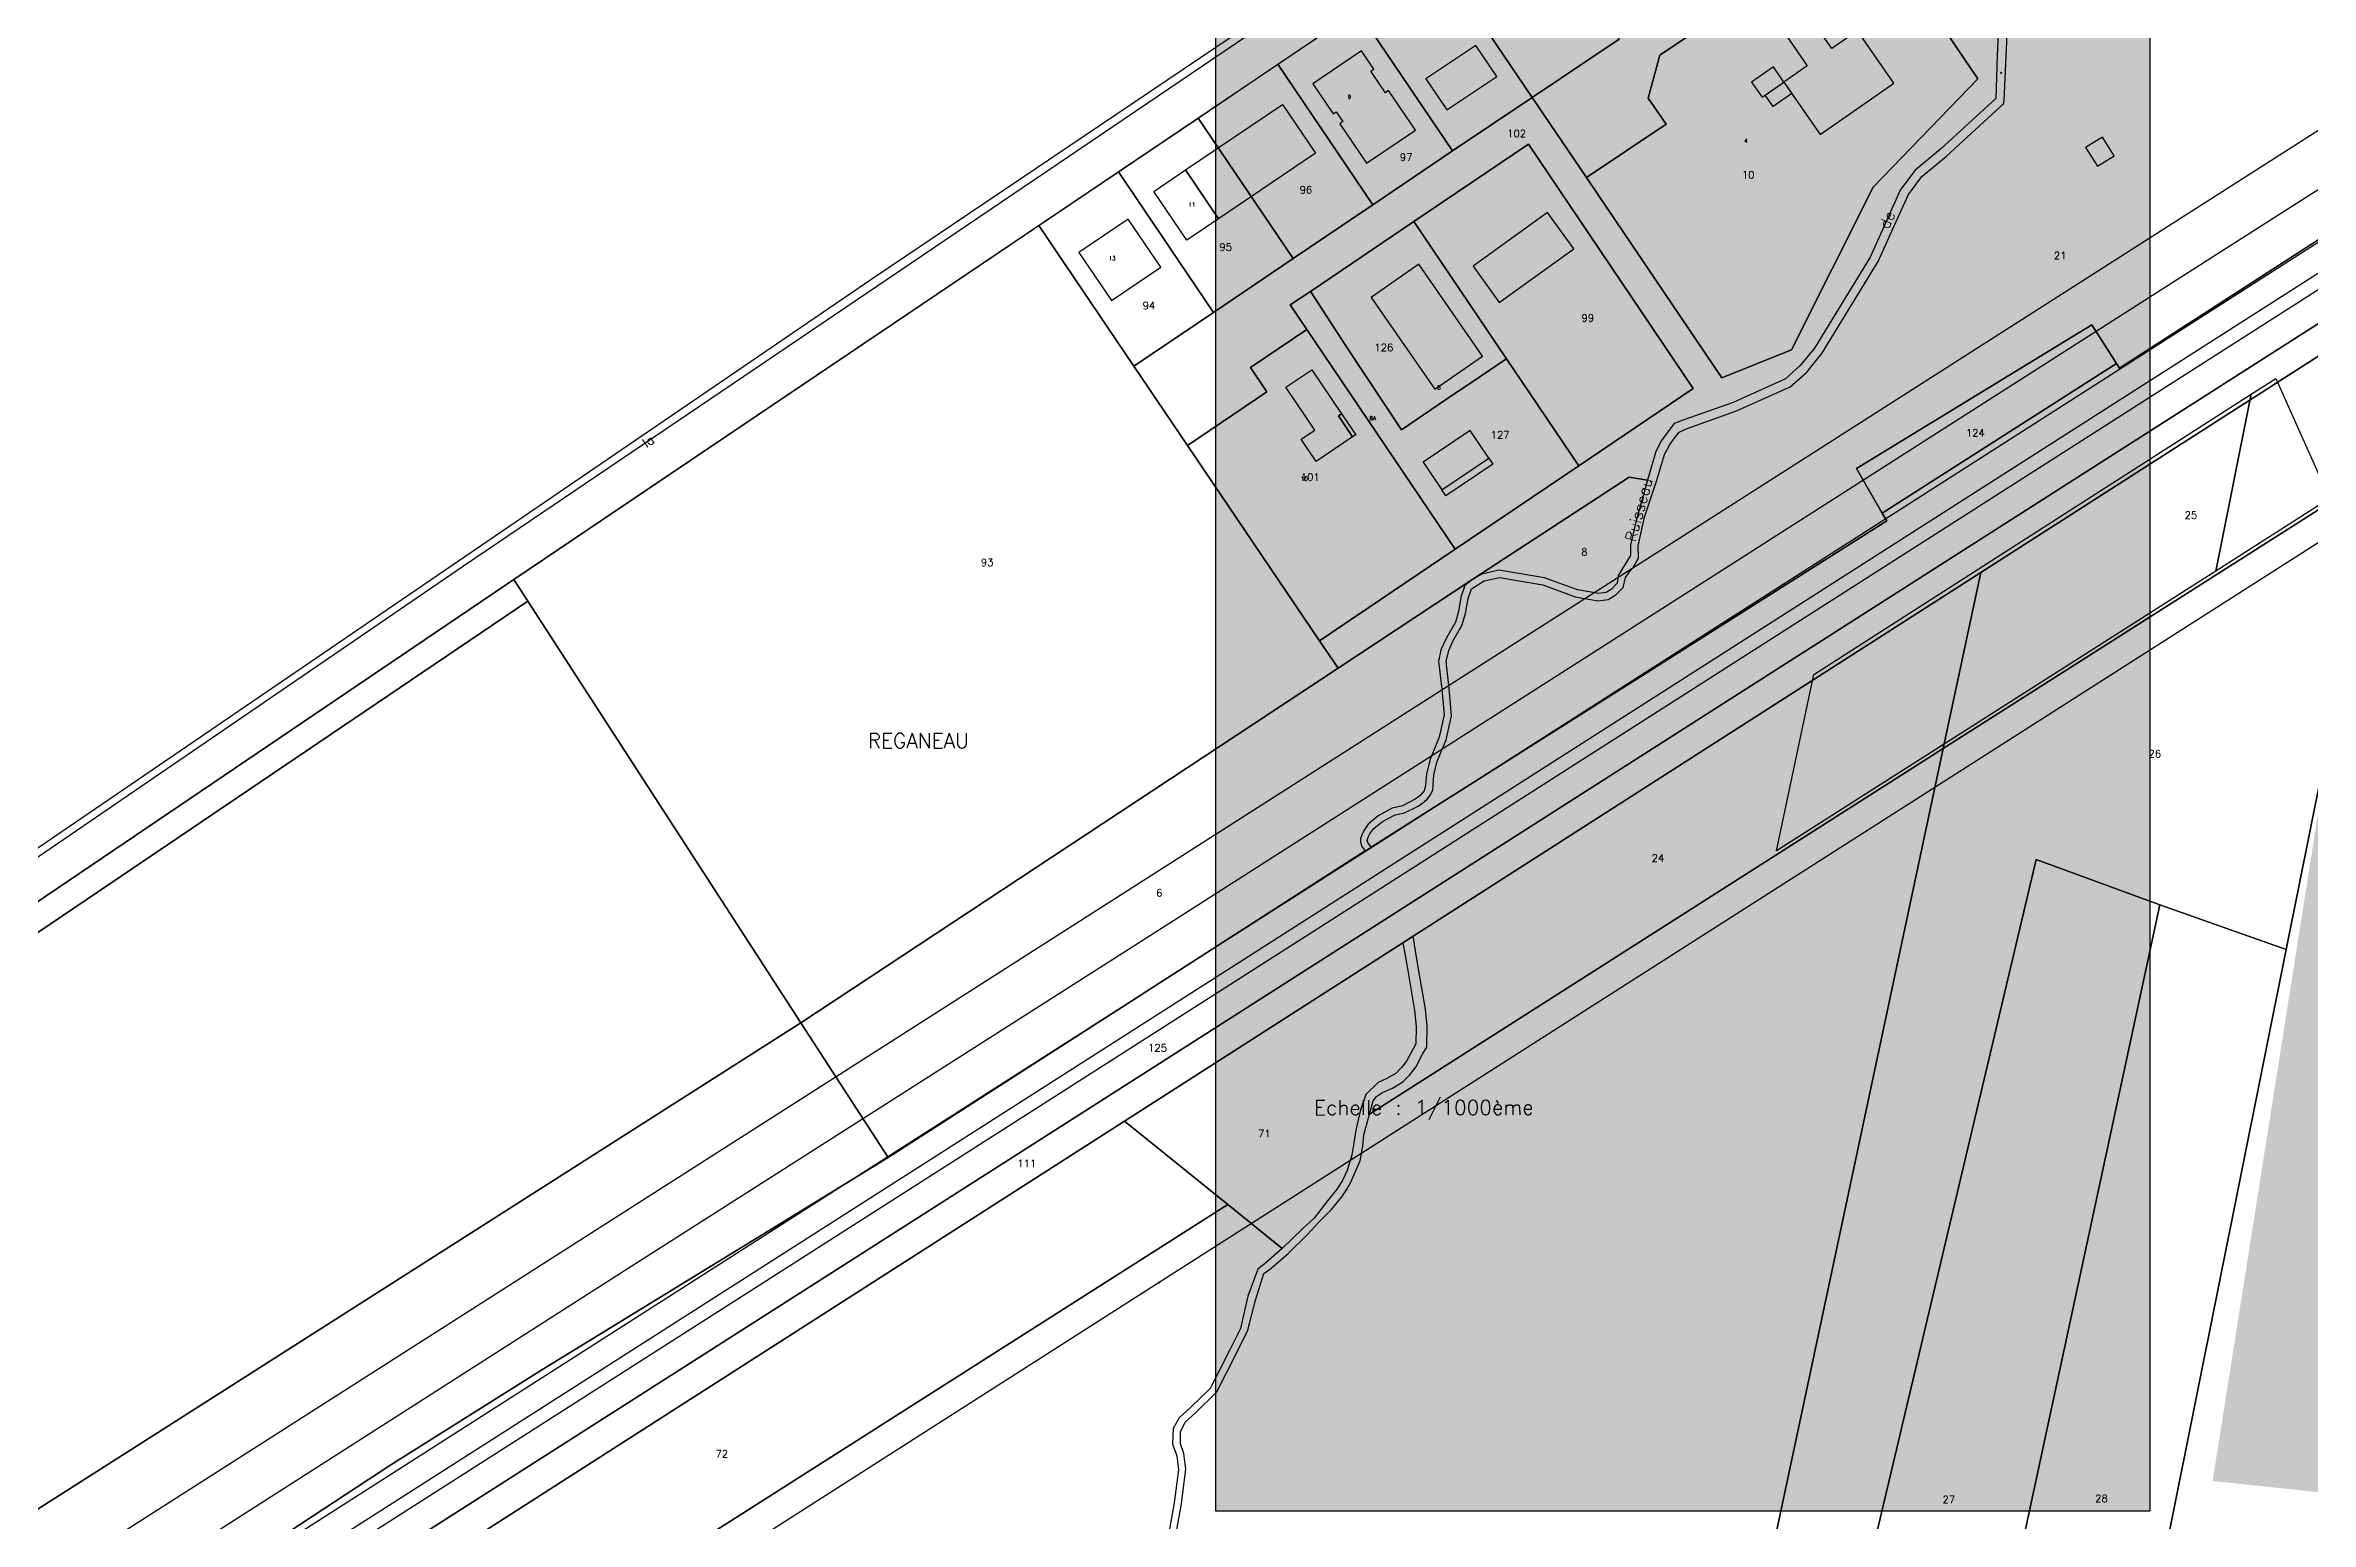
# Model space of a CAD drawing. Header units: metres. Extents: x 394605 to 1395358, y 4171135 to 6406139.
# Drawn here: x 1393250 to 1393865, y 4172023 to 4172424 of the extents above; entities that cross this region are included whole.
import ezdxf

# ---------------------------------------------------------------- set-up
doc = ezdxf.new("R2010")
doc.units = ezdxf.units.M
doc.header["$LTSCALE"] = 2
doc.header["$PDMODE"] = 3
doc.header["$PDSIZE"] = 0.2
doc.linetypes.add('CONTINU', pattern=[0])
doc.layers.add('EBC', color=7, linetype='CONTINU', true_color=0xeaddbe)
doc.layers.add('P-Archi 2025 09 29', color=7, linetype='Continuous', transparency=0.5)
doc.layers.add('P-Vue aerienne', color=255, linetype='Continuous', transparency=0.35)
doc.layers.add('T-SECTION AW', color=2, linetype='Continuous')
doc.styles.get("Standard").update_dxf_attribs({"font": 'txt.shx'})

# ---------------------------------------------------------------- blocks, each defined once
blk = doc.blocks.new('PYLONE1')
blk.add_point((0, 0))
blk = doc.blocks.new('FLECHRU1')
blk.add_point((0, 0))

msp = doc.modelspace()

# ---------------------------------------------------------------- hatches: boundary and pattern name
at = {"layer": 'EBC', "lineweight": 40, "true_color": 0xb5da90}
h = msp.add_hatch(dxfattribs=at)
h.set_pattern_fill('EB-CLAS', color=71, scale=2, style=0)
h.set_pattern_definition([(0, (0, 0), (0, 20), []), (90, (0, 0), (-20, 1e-15), []), (0, (7.071, -2.929), (0, 20), [5.8578644, -14.1421356]), (0, (7.071, 2.929), (0, 20), [5.8578664, -14.1421356]), (90, (2.929, -12.929), (-20, 1e-15), [5.8578664, -14.1421356]), (90, (-2.929, 7.071), (-20, 1e-15), [5.8578644, -14.1421356]), (45, (2.929, -7.071), (-9.999999983, 9.999999983), [5.8578644, -22.4264536]), (45, (-7.071, 2.929), (-9.999999983, 9.999999983), [5.8578644, -22.4264536]), (315, (-7.071, -2.929), (9.999999983, 9.999999983), [5.8578644, -22.4264536]), (315, (2.929, 7.071), (9.999999983, 9.999999983), [5.8578644, -22.4264536]), (315, (12.929, -2.929), (9.999999983, 9.999999983), [5.8578644, -22.4264536]), (45, (2.929, 12.929), (-9.999999983, 9.999999983), [5.8578644, -22.4264536])])
h.paths.add_polyline_path([(1393962.6, 4172302.14), (1393986.93, 4172306.9), (1393992.41, 4172298.59), (1394453.85, 4172383.2), (1394478.19, 4172379.7), (1394391.77, 4172215.99), (1394345.81, 4172240.9), (1394314.67, 4172182.95), (1394303.76, 4172162.89), (1394292.3, 4172142.5), (1394337.58, 4172120.11), (1394340.4, 4172118.71), (1394273.5, 4171988.04), (1393838.45, 4172033.85), (1393871.53, 4172243.46)])
at = {"layer": 'P-Archi 2025 09 29', "transparency": 33554687}
h = msp.add_hatch(color=255, dxfattribs=at)
h.dxf.hatch_style = 1
h.paths.add_polyline_path([(1393821.52, 4172886.32), (1393567.73, 4172886.32), (1393567.73, 4172025.75), (1393821.52, 4172025.75)])

# ---------------------------------------------------------------- linework, layer by layer
at = {"layer": 'P-Archi 2025 09 29', "color": 255}
msp.add_lwpolyline([(1393821.52, 4172886.32), (1393567.73, 4172886.32), (1393567.73, 4172025.75), (1393821.52, 4172025.75)], close=True, dxfattribs=at)
at = {"layer": 'T-SECTION AW', "color": 45, "flags": 128}
for points in [[(1392778.86, 4171899.99), (1392873.39, 4171962), (1392958.86, 4172015.34), (1393123, 4172121.64), (1393234.14, 4172193.83), (1393363.58, 4172282.41), (1393679.8, 4172496.52), (1393870.37, 4172622.81), (1393943.2, 4172670.68), (1394013.01, 4172714.03)], [(1394116.98, 4172543.97), (1393835.15, 4172364.1), (1393693.05, 4172273.34), (1393548.82, 4172181.23), (1393408.34, 4172091.6), (1393259.18, 4171996.19), (1393112.32, 4171902.39), (1392963.11, 4171807.14), (1392805.75, 4171706.47)], [(1394135.79, 4172542.08), (1392807.92, 4171692.88)], [(1394262.66, 4172539.92), (1394259.03, 4172537.69), (1393995.1, 4172370.36), (1393552.48, 4172087.77), (1392865.73, 4171648.81), (1392819.67, 4171619.5)], [(1394139.9, 4172536.21), (1392809.04, 4171685.84)], [(1392809.68, 4171681.9), (1394142.05, 4172533.13)], [(1393627.95, 4172447.81), (1393377.23, 4172278.64), (1393159.43, 4172131.35), (1393093.13, 4172088.36), (1392819.69, 4171914.44), (1392803.45, 4171903.84), (1392789.54, 4171894.97), (1392776.87, 4171886.97), (1392791.99, 4171792.58), (1392800.15, 4171741.39), (1392807.04, 4171698.38), (1392811.01, 4171673.59), (1392821.99, 4171680.61), (1392833.24, 4171687.8), (1392848.39, 4171697.49), (1394146.54, 4172526.73)], [(1394146.54, 4172526.73), (1392848.39, 4171697.49), (1392833.24, 4171687.8), (1392821.99, 4171680.61), (1392811.01, 4171673.59), (1392812.64, 4171663.41), (1392823.56, 4171670.38), (1392834.66, 4171677.51), (1392849.68, 4171687.12), (1393188.42, 4171904.27), (1393255.04, 4171946.97), (1393297.11, 4171973.94), (1393319.9, 4171988.55), (1393339.62, 4172001.19), (1393543.09, 4172131.61), (1393618.63, 4172180.04), (1393621.42, 4172181.82), (1393775.54, 4172280.62), (1393894.26, 4172356.73)], [(1394146.54, 4172526.73), (1392848.39, 4171697.49)], [(1392803.37, 4171721.31), (1394026.46, 4172502.52)], [(1393621.06, 4172459.11), (1393474.48, 4172360.28), (1393228.86, 4172192.68), (1393041.28, 4172072.21), (1392976.27, 4172030.06), (1392872.14, 4171963.98), (1392774.26, 4171900.47), (1392776.87, 4171886.97), (1392800.15, 4171741.39), (1392801.84, 4171730.87), (1392807.16, 4171697.66), (1392811.01, 4171673.59)], [(1393621.06, 4172459.11), (1393474.48, 4172360.28), (1393228.86, 4172192.68), (1393041.28, 4172072.21), (1392976.27, 4172030.06), (1392872.14, 4171963.98), (1392774.26, 4171900.47), (1392776.87, 4171886.97), (1392800.15, 4171741.39), (1392801.84, 4171730.87), (1392807.16, 4171697.66), (1392811.01, 4171673.59)], [(1393781.8, 4172460.3), (1393779.92, 4172421.02), (1393779.57, 4172409.31), (1393764.55, 4172395.53), (1393757.57, 4172389.73), (1393753.62, 4172384.39), (1393750.27, 4172376.94), (1393745.49, 4172366.23), (1393730.34, 4172341.52), (1393726.5, 4172336.76), (1393722.53, 4172333.19), (1393708.31, 4172326.77), (1393694.93, 4172322.06), (1393692.29, 4172321.01), (1393690.28, 4172318.45), (1393688.87, 4172316.44), (1393687.27, 4172313.46), (1393685.01, 4172305.68), (1393680.06, 4172306.49), (1393637.64, 4172278.8), (1393601.03, 4172254.62), (1393596.02, 4172262.05), (1393632.8, 4172286.92), (1393666.37, 4172309.57), (1393697.43, 4172330.58), (1393652.69, 4172396.89), (1393621.6, 4172375.91), (1393593.51, 4172356.92), (1393588.05, 4172353.23), (1393592.52, 4172346.6), (1393577.23, 4172336.26), (1393581.71, 4172329.63), (1393560.17, 4172315.07), (1393545.61, 4172336.61), (1393567.23, 4172351.23), (1393588.85, 4172365.84), (1393610.48, 4172380.46), (1393632.1, 4172395.08), (1393653.74, 4172409.61), (1393653.74, 4172409.61), (1393668.46, 4172387.82), (1393671.61, 4172383.13), (1393705.17, 4172333.41), (1393724.11, 4172341.08), (1393746.31, 4172385.27), (1393774.69, 4172414.67), (1393756.09, 4172442.29)], [(1393781.8, 4172460.3), (1393779.92, 4172421.02), (1393779.57, 4172409.31), (1393764.55, 4172395.53), (1393757.57, 4172389.73), (1393753.62, 4172384.39), (1393750.27, 4172376.94), (1393745.49, 4172366.23), (1393730.34, 4172341.52), (1393726.5, 4172336.76), (1393722.53, 4172333.19), (1393708.31, 4172326.77), (1393694.93, 4172322.06), (1393692.29, 4172321.01), (1393690.28, 4172318.45), (1393688.87, 4172316.44), (1393687.27, 4172313.46), (1393685.01, 4172305.68), (1393681.74, 4172293.97), (1393680.45, 4172288), (1393680.38, 4172285.22), (1393677.08, 4172279.76), (1393676.81, 4172277.65), (1393675.23, 4172276.09), (1393673.85, 4172275.17), (1393671.82, 4172274.87), (1393666.03, 4172275.88), (1393657.04, 4172279.15), (1393644.63, 4172281.18), (1393640.04, 4172280.12), (1393637.64, 4172278.8), (1393635.44, 4172277.02), (1393634.37, 4172273.9), (1393633.72, 4172269.99), (1393632.88, 4172267.1), (1393630.44, 4172262.81), (1393628.97, 4172259.55), (1393628.32, 4172256.54), (1393629.22, 4172248.91), (1393629.86, 4172241.93), (1393628.46, 4172235.86), (1393625.99, 4172229.87), (1393625.02, 4172225.82), (1393624.89, 4172224.09), (1393624.72, 4172222.64), (1393624.39, 4172221.31), (1393623.32, 4172220), (1393621.95, 4172218.98), (1393618.52, 4172217.25), (1393615.73, 4172216.58), (1393611.94, 4172214.54), (1393609.24, 4172212.24), (1393608.07, 4172210.63), (1393607.53, 4172209.52), (1393607.16, 4172208.31), (1393607.09, 4172207.45), (1393607.43, 4172206.28), (1393608.39, 4172204.95), (1393610.03, 4172206.01), (1393609.09, 4172207.24), (1393608.94, 4172207.84), (1393609.21, 4172208.74), (1393609.69, 4172209.63), (1393610.71, 4172211.09), (1393613.13, 4172212.94), (1393616.55, 4172214.75), (1393619.09, 4172215.33), (1393622.81, 4172217.14), (1393624.08, 4172218.04), (1393625.19, 4172219.01), (1393626.16, 4172220.21), (1393626.74, 4172221.54), (1393626.88, 4172222.82), (1393627.01, 4172225.62), (1393627.92, 4172229.32), (1393630.33, 4172235.18), (1393631.85, 4172241.64), (1393631.21, 4172249.11), (1393630.4, 4172256.43), (1393631.09, 4172259.39), (1393632.17, 4172261.97), (1393634.67, 4172266.19), (1393635.66, 4172269.49), (1393636.33, 4172273.51), (1393637.21, 4172276.18), (1393640.65, 4172278.31), (1393644.85, 4172279.18), (1393656.61, 4172277.2), (1393665.42, 4172273.97), (1393671.64, 4172272.88), (1393674.36, 4172273.22), (1393676.43, 4172274.48), (1393678.46, 4172276.48), (1393679.02, 4172279.24), (1393680.45, 4172281.08), (1393681.15, 4172281.98), (1393682.62, 4172284.43), (1393682.51, 4172287.86), (1393684.25, 4172295.61), (1393687.43, 4172305.39), (1393689.63, 4172312.64), (1393691.03, 4172315.19), (1393692.3, 4172317), (1393693.66, 4172318.71), (1393695.78, 4172319.71), (1393709.2, 4172324.45), (1393723.77, 4172331.01), (1393728.25, 4172334.98), (1393732.35, 4172340.03), (1393747.67, 4172365), (1393752.55, 4172375.92), (1393755.86, 4172383.27), (1393759.5, 4172388.14), (1393766.17, 4172393.63), (1393780.67, 4172406.95), (1393781.43, 4172407.64), (1393781.63, 4172407.89), (1393781.73, 4172408.11), (1393781.79, 4172408.41), (1393781.82, 4172408.71), (1393782.42, 4172420.92), (1393784.25, 4172458.21)], [(1393928.61, 4172410.64), (1393813.18, 4172336.1), (1393812.38, 4172337.35), (1393805.61, 4172347.88), (1393741.79, 4172308.83), (1393748.78, 4172296.68), (1393749.98, 4172294.6), (1393610.03, 4172206.01), (1393609.09, 4172207.24), (1393608.94, 4172207.84), (1393609.21, 4172208.74), (1393609.69, 4172209.63), (1393610.71, 4172211.09), (1393613.13, 4172212.94), (1393616.55, 4172214.75), (1393619.09, 4172215.33), (1393622.81, 4172217.14), (1393624.08, 4172218.04), (1393625.19, 4172219.01), (1393626.16, 4172220.21), (1393626.74, 4172221.54), (1393626.88, 4172222.82), (1393627.01, 4172225.62), (1393627.92, 4172229.32), (1393630.33, 4172235.18), (1393631.85, 4172241.64), (1393631.21, 4172249.11), (1393630.4, 4172256.43), (1393631.09, 4172259.39), (1393632.17, 4172261.97), (1393634.67, 4172266.19), (1393635.66, 4172269.49), (1393636.33, 4172273.51), (1393637.21, 4172276.18), (1393640.65, 4172278.31), (1393644.85, 4172279.18), (1393656.61, 4172277.2), (1393665.42, 4172273.97), (1393671.64, 4172272.88), (1393674.36, 4172273.22), (1393676.43, 4172274.48), (1393678.46, 4172276.48), (1393679.02, 4172279.24), (1393680.45, 4172281.08), (1393681.15, 4172281.98), (1393682.62, 4172284.43), (1393682.51, 4172287.86), (1393684.25, 4172295.61), (1393687.43, 4172305.39), (1393689.63, 4172312.64), (1393691.03, 4172315.19), (1393692.3, 4172317), (1393693.66, 4172318.71), (1393695.78, 4172319.71), (1393709.2, 4172324.45), (1393723.77, 4172331.01), (1393728.25, 4172334.98), (1393732.35, 4172340.03), (1393747.67, 4172365), (1393752.55, 4172375.92), (1393755.86, 4172383.27), (1393759.5, 4172388.14), (1393766.17, 4172393.63), (1393780.67, 4172406.95), (1393781.43, 4172407.64), (1393781.63, 4172407.89), (1393781.73, 4172408.11), (1393781.79, 4172408.41), (1393781.82, 4172408.71), (1393782.42, 4172420.92), (1393784.25, 4172458.21)], [(1393744.84, 4172459.02), (1393688.37, 4172421.04), (1393685.24, 4172409.44), (1393690.09, 4172402.31), (1393668.46, 4172387.82), (1393653.74, 4172409.61), (1393677.32, 4172425.44)], [(1393239.99, 4171971), (1393251.87, 4171978.14), (1393300.66, 4172009.79), (1393343.92, 4172038.26), (1393385.29, 4172064.31), (1393463, 4172111.95), (1393478.86, 4172121.74), (1393608.39, 4172204.95), (1393610.03, 4172206.01), (1393749.98, 4172294.6), (1393748.78, 4172296.68), (1393812.38, 4172337.35), (1393813.18, 4172336.1), (1393928.61, 4172410.64)], [(1393894.26, 4172356.73), (1393775.54, 4172280.62), (1393621.42, 4172181.82), (1393618.63, 4172180.04), (1393543.09, 4172131.61), (1393339.62, 4172001.19), (1393319.9, 4171988.55), (1393297.11, 4171973.94), (1393255.04, 4171946.97), (1393188.42, 4171904.27), (1392849.68, 4171687.12), (1392834.66, 4171677.51)], [(1393553.59, 4172000.16), (1393558.51, 4172027.62), (1393559.7, 4172037.14), (1393559.16, 4172041.31), (1393558.26, 4172043.97), (1393558.26, 4172047.21), (1393559.49, 4172049.83), (1393562.32, 4172052.38), (1393568.11, 4172058.1), (1393573.45, 4172068.57), (1393576.52, 4172074.78), (1393578.57, 4172082.99), (1393580.92, 4172090.21), (1393582.74, 4172091.58), (1393587.5, 4172095.65), (1393592.74, 4172100.84), (1393595.76, 4172104.07), (1393599.24, 4172107.62), (1393602.06, 4172111), (1393603.34, 4172112.97), (1393604.39, 4172114.83), (1393606.99, 4172120.76), (1393607.75, 4172124.79), (1393608.04, 4172127.84), (1393609.59, 4172133.51), (1393765.34, 4172232.74), (1393659.63, 4171736.04)], [(1393553.59, 4172000.16), (1393558.51, 4172027.62), (1393559.7, 4172037.14), (1393559.16, 4172041.31), (1393558.26, 4172043.97), (1393558.26, 4172047.21), (1393559.49, 4172049.83), (1393562.32, 4172052.38), (1393568.11, 4172058.1), (1393573.45, 4172068.57), (1393576.52, 4172074.78), (1393578.57, 4172082.99), (1393580.92, 4172090.21), (1393582.74, 4172091.58), (1393587.5, 4172095.65), (1393592.74, 4172100.84), (1393595.76, 4172104.07), (1393599.24, 4172107.62), (1393602.06, 4172111), (1393603.34, 4172112.97), (1393604.39, 4172114.83), (1393606.99, 4172120.76), (1393607.75, 4172124.79), (1393608.04, 4172127.84), (1393609.59, 4172133.51), (1393610.57, 4172137.1), (1393611.45, 4172138.29), (1393613.09, 4172139.36), (1393615.81, 4172140.54), (1393618.64, 4172142.27), (1393620.53, 4172144.18), (1393622.18, 4172146.25), (1393623.97, 4172149.73), (1393625.11, 4172151.7), (1393625.25, 4172157.42), (1393624.79, 4172162.03), (1393622.63, 4172174.47), (1393621.42, 4172181.82), (1393618.63, 4172180.04), (1393619.8, 4172173.56), (1393621.81, 4172161.6), (1393622.25, 4172157.31), (1393622.13, 4172152.54), (1393621.37, 4172151.22), (1393619.64, 4172147.89), (1393618.29, 4172146.17), (1393616.76, 4172144.63), (1393614.42, 4172143.21), (1393611.89, 4172142.12), (1393608.58, 4172138.78), (1393607.03, 4172134.26), (1393605.86, 4172129.1), (1393605.27, 4172125.69), (1393604.79, 4172122.39), (1393603.52, 4172118.14), (1393602.28, 4172115.63), (1393600.79, 4172113.22), (1393598.2, 4172109.93), (1393594.57, 4172105.25), (1393591.4, 4172102.34), (1393585.84, 4172097.02), (1393581.44, 4172093.1), (1393579.21, 4172091.42), (1393576.51, 4172084.02), (1393574.58, 4172075.25), (1393571.66, 4172069.48), (1393566.33, 4172059.02), (1393560.93, 4172053.82), (1393557.85, 4172051.04), (1393556.27, 4172048.1), (1393556.12, 4172043.9), (1393557.28, 4172040.66), (1393557.71, 4172036.91), (1393556.52, 4172027.88), (1393551.62, 4172000.5)], [(1392839.85, 4171766.02), (1393455.2, 4172158.28), (1393478.86, 4172121.74), (1393463, 4172111.95), (1393385.29, 4172064.31), (1393343.92, 4172038.26), (1393300.66, 4172009.79), (1393251.87, 4171978.14), (1393239.99, 4171971)], [(1393380.06, 4171987.29), (1393571.07, 4172108.98), (1393585.84, 4172097.02), (1393581.44, 4172093.1), (1393579.21, 4172091.42), (1393576.51, 4172084.02), (1393574.58, 4172075.25), (1393571.66, 4172069.48), (1393566.33, 4172059.02), (1393560.93, 4172053.82), (1393557.85, 4172051.04), (1393556.27, 4172048.1), (1393556.12, 4172043.9), (1393557.28, 4172040.66), (1393557.71, 4172036.91), (1393556.52, 4172027.88), (1393551.62, 4172000.5)]]:
    msp.add_lwpolyline(points, dxfattribs=at)
for points in [[(1393677.32, 4172425.44), (1393653.74, 4172409.61), (1393627.95, 4172447.81), (1393651.49, 4172463.63), (1393677.32, 4172425.44)], [(1393668.46, 4172387.82), (1393690.09, 4172402.31), (1393685.24, 4172409.44), (1393688.37, 4172421.04), (1393744.84, 4172459.02), (1393756.09, 4172442.29), (1393774.69, 4172414.67), (1393746.31, 4172385.27), (1393724.11, 4172341.08), (1393705.17, 4172333.41), (1393671.61, 4172383.13), (1393668.46, 4172387.82)], [(1393606.32, 4172433.21), (1393627.95, 4172447.81), (1393653.74, 4172409.61), (1393632.1, 4172395.08), (1393606.32, 4172433.21)], [(1393584.68, 4172418.61), (1393606.32, 4172433.21), (1393632.1, 4172395.08), (1393610.48, 4172380.46), (1393584.68, 4172418.61)], [(1393735.07, 4172422.87), (1393727.38, 4172433.8), (1393724.59, 4172434.25), (1393721.36, 4172432), (1393720.81, 4172429.21), (1393728.39, 4172418.2), (1393722.06, 4172413.79), (1393731.93, 4172399.55), (1393751.89, 4172413.48), (1393742.02, 4172427.72), (1393735.07, 4172422.87)], [(1393608.76, 4172391.73), (1393622.02, 4172400.7), (1393614.74, 4172411.46), (1393613.89, 4172410.89), (1393609.94, 4172416.71), (1393610.76, 4172417.27), (1393607.4, 4172422.25), (1393594.17, 4172413.3), (1393599.7, 4172405.14), (1393600.55, 4172405.72), (1393602.35, 4172403.05), (1393601.49, 4172402.47), (1393608.76, 4172391.73)], [(1393630.54, 4172406.19), (1393644.09, 4172415.29), (1393638.42, 4172423.74), (1393624.87, 4172414.64), (1393630.54, 4172406.19)], [(1393563.05, 4172404.01), (1393584.68, 4172418.61), (1393610.48, 4172380.46), (1393588.85, 4172365.84), (1393563.05, 4172404.01)], [(1393716.15, 4172409.66), (1393722.05, 4172413.78), (1393719.19, 4172417.88), (1393713.29, 4172413.77), (1393716.15, 4172409.66)], [(1393722.05, 4172413.78), (1393724.23, 4172410.67), (1393719.14, 4172407.12), (1393716.97, 4172410.24), (1393722.05, 4172413.78)], [(1393541.42, 4172389.42), (1393563.05, 4172404.01), (1393588.85, 4172365.84), (1393567.23, 4172351.23), (1393541.42, 4172389.42)], [(1393594.88, 4172394.42), (1393568.55, 4172376.63), (1393559.58, 4172389.9), (1393585.91, 4172407.7), (1393594.88, 4172394.42)], [(1393697.43, 4172330.58), (1393666.37, 4172309.57), (1393646.76, 4172338.63), (1393621.6, 4172375.91), (1393652.69, 4172396.89), (1393697.43, 4172330.58)], [(1393808.51, 4172398.84), (1393803.96, 4172395.98), (1393807.16, 4172390.89), (1393811.71, 4172393.75), (1393808.51, 4172398.84)], [(1393568.55, 4172376.63), (1393559.95, 4172370.81), (1393550.98, 4172384.08), (1393559.58, 4172389.9), (1393568.55, 4172376.63)], [(1393519.78, 4172374.82), (1393541.42, 4172389.42), (1393567.23, 4172351.23), (1393545.61, 4172336.61), (1393519.78, 4172374.82)], [(1393644.8, 4172353.87), (1393665.04, 4172368.52), (1393657.9, 4172378.37), (1393637.66, 4172363.73), (1393644.8, 4172353.87)], [(1393377.23, 4172278.64), (1393519.78, 4172374.82), (1393545.61, 4172336.61), (1393560.17, 4172315.07), (1393596.02, 4172262.05), (1393601.03, 4172254.62), (1393455.2, 4172158.28), (1393381.04, 4172272.77), (1393377.23, 4172278.64)], [(1393539.49, 4172354.44), (1393552.9, 4172363.51), (1393544.05, 4172376.58), (1393530.65, 4172367.53), (1393539.49, 4172354.44)], [(1393593.51, 4172356.92), (1393621.6, 4172375.91), (1393646.76, 4172338.63), (1393646.32, 4172338.34), (1393637.79, 4172332.57), (1393632.2, 4172328.87), (1393618.24, 4172319.29), (1393603.1, 4172342.11), (1393593.61, 4172356.83), (1393593.59, 4172356.82), (1393593.51, 4172356.92)], [(1393627.32, 4172330.38), (1393640.25, 4172339.35), (1393622.93, 4172364.29), (1393610, 4172355.3), (1393627.32, 4172330.38)], [(1393592.52, 4172346.6), (1393588.05, 4172353.23), (1393593.51, 4172356.92), (1393593.59, 4172356.82), (1393593.61, 4172356.83), (1393603.1, 4172342.11), (1393618.24, 4172319.29), (1393632.2, 4172328.87), (1393637.79, 4172332.57), (1393646.32, 4172338.34), (1393646.76, 4172338.63), (1393666.37, 4172309.57), (1393632.8, 4172286.92), (1393592.52, 4172346.6)], [(1393884.63, 4172308.72), (1393765.34, 4172232.74), (1393775.54, 4172280.62), (1393894.26, 4172356.73), (1393884.63, 4172308.72)], [(1393748.78, 4172296.68), (1393741.79, 4172308.83), (1393805.61, 4172347.88), (1393812.38, 4172337.35), (1393748.78, 4172296.68)], [(1393596.02, 4172262.05), (1393560.17, 4172315.07), (1393581.71, 4172329.63), (1393577.23, 4172336.26), (1393592.52, 4172346.6), (1393632.8, 4172286.92), (1393596.02, 4172262.05)], [(1393593.88, 4172335.64), (1393601.98, 4172323.65), (1393601.15, 4172323.09), (1393604.98, 4172317.41), (1393595.12, 4172310.76), (1393591.03, 4172316.81), (1393594.68, 4172319.27), (1393586.84, 4172330.89), (1393593.88, 4172335.64)], [(1393839.31, 4172280.98), (1393720.02, 4172205), (1393730.22, 4172252.88), (1393848.94, 4172328.99), (1393839.31, 4172280.98)], [(1393884.63, 4172308.72), (1393915.53, 4172328.41), (1393929.64, 4172297.04), (1394039.15, 4172317.37), (1394008.18, 4171894.78), (1393967.63, 4171901.79), (1393943.3, 4172145.7), (1393909.9, 4172150.84), (1393873.1, 4171919.57), (1393808.74, 4171930.43), (1393858.44, 4172178.2), (1393884.63, 4172308.72)], [(1393870.21, 4172300.67), (1393839.31, 4172280.98), (1393848.94, 4172328.99), (1393855.57, 4172333.24), (1393870.21, 4172300.67)], [(1393601.98, 4172323.65), (1393605.81, 4172317.97), (1393604.98, 4172317.41), (1393601.15, 4172323.09), (1393601.98, 4172323.65)], [(1393629.17, 4172303.04), (1393641.92, 4172311.65), (1393636.88, 4172319.12), (1393624.13, 4172310.52), (1393629.17, 4172303.04)], [(1393629.17, 4172303.04), (1393641.92, 4172311.65), (1393643.04, 4172309.99), (1393630.29, 4172301.39), (1393629.17, 4172303.04)], [(1393680.06, 4172306.49), (1393685.01, 4172305.68), (1393681.74, 4172293.97), (1393680.45, 4172288), (1393680.38, 4172285.22), (1393677.08, 4172279.76), (1393676.81, 4172277.65), (1393675.23, 4172276.09), (1393673.85, 4172275.17), (1393671.82, 4172274.87), (1393666.03, 4172275.88), (1393657.04, 4172279.15), (1393644.63, 4172281.18), (1393640.04, 4172280.12), (1393637.64, 4172278.8), (1393680.06, 4172306.49)], [(1393765.34, 4172232.74), (1393884.63, 4172308.72), (1393858.44, 4172178.2), (1393824.09, 4172190.36), (1393790.53, 4172202.66), (1393679.54, 4171733.48), (1393659.63, 4171736.04), (1393765.34, 4172232.74)], [(1393765.34, 4172232.74), (1393609.59, 4172133.51), (1393610.57, 4172137.1), (1393611.45, 4172138.29), (1393613.09, 4172139.36), (1393615.81, 4172140.54), (1393618.64, 4172142.27), (1393620.53, 4172144.18), (1393622.18, 4172146.25), (1393623.97, 4172149.73), (1393625.11, 4172151.7), (1393625.25, 4172157.42), (1393624.79, 4172162.03), (1393622.63, 4172174.47), (1393621.42, 4172181.82), (1393775.54, 4172280.62), (1393765.34, 4172232.74)], [(1392820.72, 4171906.8), (1392819.69, 4171914.44), (1393093.13, 4172088.36), (1393159.43, 4172131.35), (1393377.23, 4172278.64), (1393381.04, 4172272.77), (1393163.29, 4172125.52), (1393096.92, 4172082.46), (1392820.72, 4171906.8)], [(1393608.39, 4172204.95), (1393478.86, 4172121.74), (1393455.2, 4172158.28), (1393601.03, 4172254.62), (1393637.64, 4172278.8), (1393635.44, 4172277.02), (1393634.37, 4172273.9), (1393633.72, 4172269.99), (1393632.88, 4172267.1), (1393630.44, 4172262.81), (1393628.97, 4172259.55), (1393628.32, 4172256.54), (1393629.22, 4172248.91), (1393629.86, 4172241.93), (1393628.46, 4172235.86), (1393625.99, 4172229.87), (1393625.02, 4172225.82), (1393624.89, 4172224.09), (1393624.72, 4172222.64), (1393624.39, 4172221.31), (1393623.32, 4172220), (1393621.95, 4172218.98), (1393618.52, 4172217.25), (1393615.73, 4172216.58), (1393611.94, 4172214.54), (1393609.24, 4172212.24), (1393608.07, 4172210.63), (1393607.53, 4172209.52), (1393607.16, 4172208.31), (1393607.09, 4172207.45), (1393607.43, 4172206.28), (1393608.39, 4172204.95)], [(1393381.04, 4172272.77), (1393455.2, 4172158.28), (1392839.85, 4171766.02), (1392820.72, 4171906.8), (1393096.92, 4172082.46), (1393163.29, 4172125.52), (1393381.04, 4172272.77)], [(1393824.09, 4172190.36), (1393725.15, 4171729.98), (1393708.33, 4171730.79), (1393679.54, 4171733.48), (1393790.53, 4172202.66), (1393824.09, 4172190.36)], [(1393734, 4171557.22), (1393727.89, 4171558.93), (1393717.62, 4171562.3), (1393715.51, 4171564.11), (1393712.96, 4171565.26), (1393710.18, 4171565.76), (1393706.88, 4171565.93), (1393700.24, 4171565.86), (1393696.78, 4171565.34), (1393693.54, 4171564.47), (1393690.76, 4171563.32), (1393685.33, 4171562.45), (1393682.02, 4171561.69), (1393680.4, 4171561.31), (1393708.33, 4171730.79), (1393725.15, 4171729.98), (1393824.09, 4172190.36), (1393858.44, 4172178.2), (1393808.74, 4171930.43), (1393734, 4171557.22)], [(1393543.09, 4172131.61), (1393618.63, 4172180.04), (1393619.8, 4172173.56), (1393621.81, 4172161.6), (1393622.25, 4172157.31), (1393622.13, 4172152.54), (1393621.37, 4172151.22), (1393619.64, 4172147.89), (1393618.29, 4172146.17), (1393616.76, 4172144.63), (1393614.42, 4172143.21), (1393611.89, 4172142.12), (1393608.58, 4172138.78), (1393607.03, 4172134.26), (1393605.86, 4172129.1), (1393605.27, 4172125.69), (1393604.79, 4172122.39), (1393603.52, 4172118.14), (1393602.28, 4172115.63), (1393600.79, 4172113.22), (1393598.2, 4172109.93), (1393594.57, 4172105.25), (1393591.4, 4172102.34), (1393585.84, 4172097.02), (1393571.07, 4172108.98), (1393543.09, 4172131.61)], [(1393339.62, 4172001.19), (1393543.09, 4172131.61), (1393571.07, 4172108.98), (1393380.06, 4171987.29), (1393339.62, 4172001.19)]]:
    msp.add_lwpolyline(points, close=True, dxfattribs=at)

# ---------------------------------------------------------------- block references
at = {"layer": 'T-SECTION AW', "color": 45}
for name, p, rotation in [('FLECHRU1', (1393781.05, 4172416.3), 358), ('PYLONE1', (1393552.48, 4172087.77), 11.8)]:
    msp.add_blockref(name, p, dxfattribs=dict(at, rotation=rotation))

# ---------------------------------------------------------------- texts
at = {"layer": 'P-Vue aerienne'}
msp.add_text('Echelle : 1/1000ème', height=4, rotation=0.07915, dxfattribs=at).set_placement((1393594.51, 4172133.25))
at = {"layer": 'T-SECTION AW', "color": 45}
for s, height, p in [('9', 1.1, (1393603.65, 4172409.19)), ('102', 2, (1393646.94, 4172398.8)), ('4', 1.1, (1393711.28, 4172397.27)), ('97', 2, (1393617.8, 4172392.37)), ('96', 2, (1393590.59, 4172383.52)), ('10', 2, (1393710.65, 4172387.55)), ('11', 1.1, (1393560.39, 4172379.98)), ('13', 1.1, (1393538.76, 4172365.38)), ('95', 2, (1393568.8, 4172367.97)), ('21', 2, (1393795.35, 4172365.64)), ('94', 2, (1393547.98, 4172352.1)), ('99', 2, (1393667.1, 4172348.7)), ('126', 2, (1393610.88, 4172340.68)), ('8', 1.1, (1393627.95, 4172330.3)), ('8A', 1.1, (1393609.56, 4172321.92)), ('127', 2, (1393642.45, 4172316.97)), ('124', 2, (1393771.46, 4172317.48)), ('10', 1.1, (1393590.92, 4172305.51)), ('101', 2, (1393590.92, 4172305.51)), ('25', 2, (1393830.84, 4172295.17)), ('8', 2, (1393667.02, 4172285.19)), ('93', 2, (1393504.03, 4172282.33)), ('REGANEAU', 4, (1393473.37, 4172232.91)), ('26', 2, (1393821.03, 4172230.34)), ('24', 2, (1393686.15, 4172202.02)), ('6', 2, (1393551.66, 4172192.57)), ('125', 2, (1393549.44, 4172150.47)), ('71', 2, (1393579.29, 4172127.19)), ('72', 2, (1393432.02, 4172040.24)), ('27', 2, (1393765.12, 4172027.87)), ('28', 2, (1393806.56, 4172028.12))]:
    msp.add_text(s, height=height, dxfattribs=at).set_placement(p)
for s, height, rotation, p in [('de', 3, 66.1, (1393750.47, 4172373.58)), ('la', 2.5, 34.2, (1393413.29, 4172314.35)), ('Ruisseau', 3, 74.5, (1393681.74, 4172288.7)), ('111', 2, 359.6, (1393513.94, 4172119.11))]:
    msp.add_text(s, height=height, rotation=rotation, dxfattribs=at).set_placement(p)

doc.saveas('drawing.dxf')
